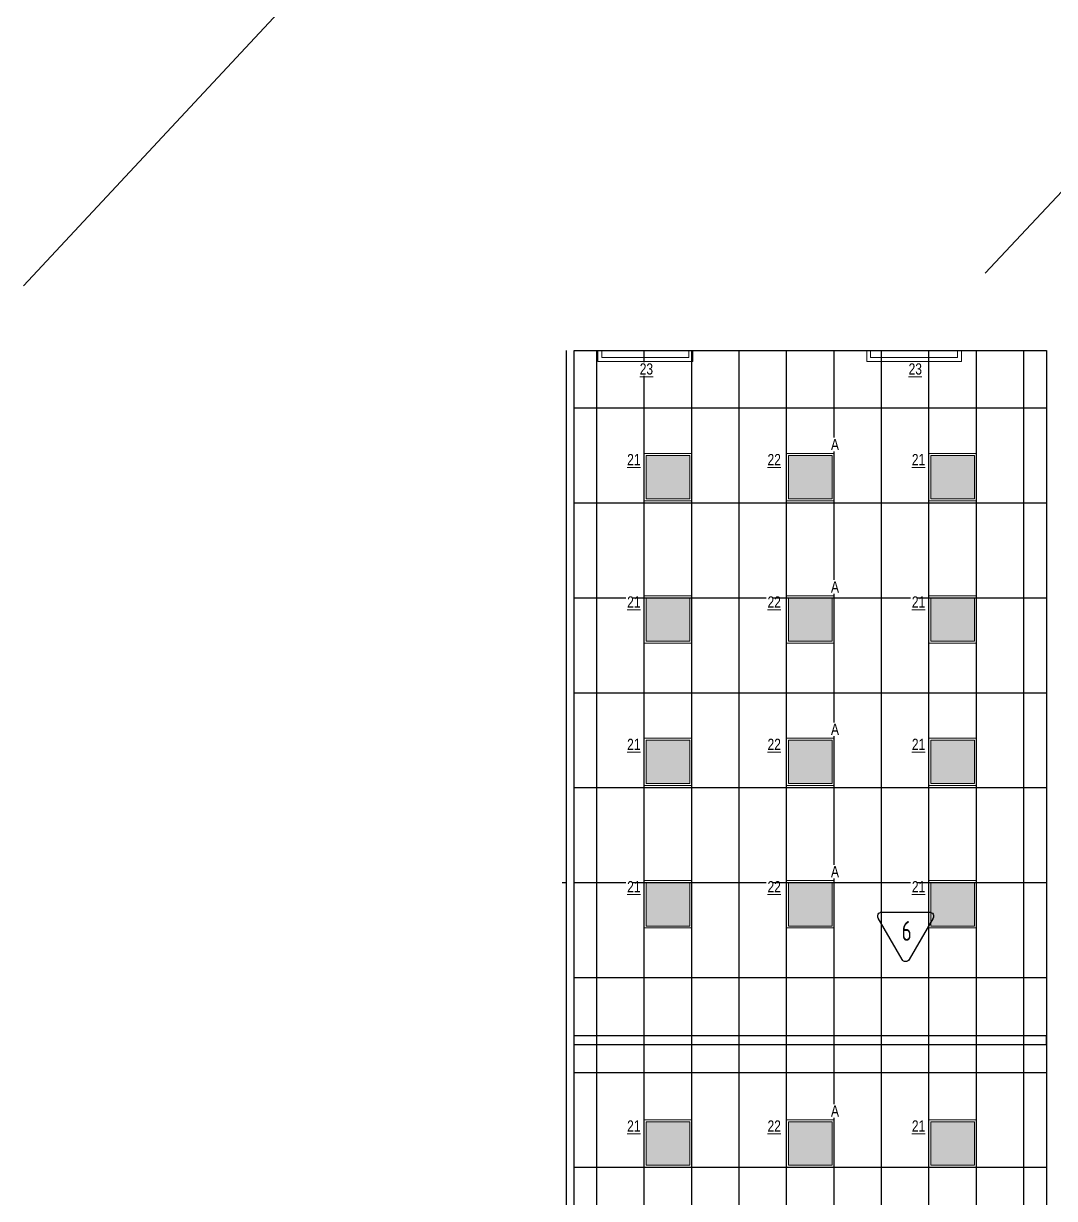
# Model space of a CAD drawing. Header units: millimetres. Extents: x -547274 to 397870, y -45599 to 141350.
# Drawn here: x 194899 to 207936, y 71146 to 86001 of the extents above; entities that cross this region are included whole.
import ezdxf

# ---------------------------------------------------------------- set-up
doc = ezdxf.new("R2010")
doc.units = ezdxf.units.MM
for name, color, linetype, lineweight in [('_ЭОМ_ОБЩ_Освещение_текст тип светильника', 172, 'Continuous', 50), ('_ЭОМ_светильник А', 1, 'Continuous', 35), ('_ЭОМ_светильник Р', 4, 'Continuous', 35), ('АР_Маркер экспликации', 239, 'Continuous', 13), ('АР_Потолки_Штриховка', 252, 'Continuous', 0), ('АР_тонкая линия', 250, 'Continuous', 0)]:
    doc.layers.add(name, color=color, linetype=linetype, lineweight=lineweight)
doc.layers.add('Штриховка в сечении', color=7, linetype='Continuous')
doc.styles.add('ISOCPEUR', font='isocpeur.ttf', dxfattribs={"height": 799.9999999999999})
doc.styles.add('ГОСТ', font='cad.shx', dxfattribs={"width": 0.8})

# ---------------------------------------------------------------- blocks, each defined once
blk = doc.blocks.new('A$Cbdfa4545')
at = {"layer": 'АР_тонкая линия', "ltscale": 100}
blk.add_line((18350.94000110985, -35012.42855522729), (6318.623558140651, -47915.00000000588), dxfattribs=at)
blk.add_lwpolyline([(18478.62926937669, -47754.99613795045), (23133.80499407754, -42790.68553678031)], dxfattribs=at)
blk = doc.blocks.new('RVE-SLIM-PRIME-595')
at = {"layer": 'Штриховка в сечении', "lineweight": 9, "ltscale": 1000, "true_color": 0xf8f6b0, "transparency": 33554636}
h = blk.add_hatch(color=51, dxfattribs=at)
h.dxf.hatch_style = 1
h.paths.add_polyline_path([(274.9999999999999, 275), (-275, 275), (-275, -274.9999999999999), (275, -274.9999999999999)])
at = {"color": 0, "linetype": 'ByBlock', "lineweight": -2, "ltscale": 40}
for points in [[(300, -300), (-300, -300), (-300, 300), (300, 300)], [(275, -275), (-275, -275), (-275, 275), (275, 275)]]:
    blk.add_lwpolyline(points, close=True, dxfattribs=at)
blk = doc.blocks.new('Кососвет')
at = {"color": 0, "linetype": 'ByBlock', "lineweight": -2, "ltscale": 40}
for points in [[(-600, 26.38208023784682), (600, 26.38208023784682), (600, -111.2262301087801)], [(-600, 26.38208023784682), (-600, -111.2262301087801)], [(-600, -111.2262301087801), (-550, -111.2262301087801)], [(-550, -23.61791976216773), (550, -23.61791976216773)], [(-550, -111.2262301087801), (-550, -23.61791976216773)], [(600, -111.2262301087801), (550, -111.2262301087801), (550, -23.61791976216773)]]:
    blk.add_lwpolyline(points, dxfattribs=at)

msp = doc.modelspace()

# ---------------------------------------------------------------- hatches: boundary and pattern name
at = {"layer": 'АР_Потолки_Штриховка', "ltscale": 100, "true_color": 0xf8f6b0}
h = msp.add_hatch(color=51, dxfattribs=at)
h.dxf.hatch_style = 1
h.paths.add_polyline_path([(202773.1145433905, 79990.66795773573), (203323.1145433905, 79990.66795773573), (203323.1145433905, 80540.66795773573), (202773.1145433905, 80540.66795773573)])
h = msp.add_hatch(color=51, dxfattribs=at)
h.dxf.hatch_style = 1
h.paths.add_polyline_path([(204573.1145433905, 79990.66795773577), (205123.1145433905, 79990.66795773577), (205123.1145433905, 80540.66795773577), (204573.1145433905, 80540.66795773577)])
h = msp.add_hatch(color=51, dxfattribs=at)
h.dxf.hatch_style = 1
h.paths.add_polyline_path([(206373.1145433905, 79990.66795773582), (206923.1145433905, 79990.66795773582), (206923.1145433905, 80540.66795773582), (206373.1145433905, 80540.66795773582)])
h = msp.add_hatch(color=51, dxfattribs=at)
h.dxf.hatch_style = 1
h.paths.add_polyline_path([(202773.1145433905, 78190.66795773571), (203323.1145433905, 78190.66795773571), (203323.1145433905, 78740.66795773571), (202773.1145433905, 78740.66795773571)])
h = msp.add_hatch(color=51, dxfattribs=at)
h.dxf.hatch_style = 1
h.paths.add_polyline_path([(204573.1145433905, 78190.66795773576), (205123.1145433905, 78190.66795773576), (205123.1145433905, 78740.66795773576), (204573.1145433905, 78740.66795773576)])
h = msp.add_hatch(color=51, dxfattribs=at)
h.dxf.hatch_style = 1
h.paths.add_polyline_path([(206373.1145433905, 78190.6679577358), (206923.1145433905, 78190.6679577358), (206923.1145433905, 78740.6679577358), (206373.1145433905, 78740.6679577358)])
h = msp.add_hatch(color=51, dxfattribs=at)
h.dxf.hatch_style = 1
h.paths.add_polyline_path([(202773.1145433906, 76390.66795773573), (203323.1145433906, 76390.66795773573), (203323.1145433906, 76940.66795773573), (202773.1145433906, 76940.66795773573)])
h = msp.add_hatch(color=51, dxfattribs=at)
h.dxf.hatch_style = 1
h.paths.add_polyline_path([(204573.1145433906, 76390.66795773577), (205123.1145433906, 76390.66795773577), (205123.1145433906, 76940.66795773577), (204573.1145433906, 76940.66795773577)])
h = msp.add_hatch(color=51, dxfattribs=at)
h.dxf.hatch_style = 1
h.paths.add_polyline_path([(206373.1145433906, 76390.66795773582), (206923.1145433906, 76390.66795773582), (206923.1145433906, 76940.66795773582), (206373.1145433906, 76940.66795773582)])
h = msp.add_hatch(color=51, dxfattribs=at)
h.dxf.hatch_style = 1
h.paths.add_polyline_path([(202773.1145433906, 74590.66795773571), (203323.1145433906, 74590.66795773571), (203323.1145433906, 75140.66795773571), (202773.1145433906, 75140.66795773571)])
h = msp.add_hatch(color=51, dxfattribs=at)
h.dxf.hatch_style = 1
h.paths.add_polyline_path([(204573.1145433906, 74590.66795773576), (205123.1145433906, 74590.66795773576), (205123.1145433906, 75140.66795773576), (204573.1145433906, 75140.66795773576)])
h = msp.add_hatch(color=51, dxfattribs=at)
h.dxf.hatch_style = 1
h.paths.add_polyline_path([(206373.1145433906, 74590.6679577358), (206923.1145433906, 74590.6679577358), (206923.1145433906, 75140.6679577358), (206373.1145433906, 75140.6679577358)])
h = msp.add_hatch(color=51, dxfattribs=at)
h.dxf.hatch_style = 1
h.paths.add_polyline_path([(202773.1145433907, 71565.68245835249), (203323.1145433907, 71565.68245835249), (203323.1145433907, 72115.68245835249), (202773.1145433907, 72115.68245835249)])
h = msp.add_hatch(color=51, dxfattribs=at)
h.dxf.hatch_style = 1
h.paths.add_polyline_path([(204573.1145433907, 71565.68245835253), (205123.1145433907, 71565.68245835253), (205123.1145433907, 72115.68245835253), (204573.1145433907, 72115.68245835253)])
h = msp.add_hatch(color=51, dxfattribs=at)
h.dxf.hatch_style = 1
h.paths.add_polyline_path([(206373.1145433907, 71565.68245835257), (206923.1145433907, 71565.68245835257), (206923.1145433907, 72115.68245835257), (206373.1145433907, 72115.68245835257)])

# ---------------------------------------------------------------- linework, layer by layer
for points in [[(201760.6145433905, 81866.06276563797), (201760.6145433905, 64795.68245835247)], [(202148.1145433905, 64795.68245835247), (202148.1145433905, 81866.06276563797)], [(202748.1145433905, 64795.68245835247), (202748.1145433905, 81866.06276563797)], [(203348.1145433905, 64795.68245835247), (203348.1145433905, 81866.06276563797)], [(203948.1145433905, 64795.68245835247), (203948.1145433905, 81866.06276563797)], [(204548.1145433905, 64795.68245835247), (204548.1145433905, 81866.06276563797)], [(205148.1145433905, 64795.68245835247), (205148.1145433905, 81866.06276563797)], [(205748.1145433905, 64795.68245835247), (205748.1145433905, 81866.06276563797)], [(206348.1145433905, 64795.68245835247), (206348.1145433905, 81866.06276563797)], [(206948.1145433905, 64795.68245835247), (206948.1145433905, 81866.06276563797)], [(207548.1145433905, 64795.68245835247), (207548.1145433905, 81866.06276563797)], [(201860.6017162759, 81140.68245835247), (207835.6145433901, 81140.68245835263)], [(201860.6026591572, 79940.68245835247), (207835.6145433902, 79940.68245835263)], [(201860.6036020386, 78740.68245835247), (207835.6145433902, 78740.68245835263)], [(201860.6045449199, 77540.68245835247), (207835.6145433902, 77540.68245835263)], [(201860.6054878012, 76340.68245835247), (207835.6145433903, 76340.68245835263)], [(201710.6145433902, 75140.68245835247), (201760.6145433905, 75140.68245835247)], [(201860.6064306825, 75140.68245835247), (207835.6145433903, 75140.68245835263)], [(201860.6073735638, 73940.68245835247), (207835.6145433903, 73940.68245835263)], [(201860.6080381535, 73094.86266032982), (207835.6145433906, 73094.86266032982), (207835.6145433906, 73201.86266033027), (201860.60795408, 73201.86266033027)], [(201860.6083164451, 72740.68245835247), (207835.6145433903, 72740.68245835263)], [(201860.6092593264, 71540.68245835247), (207835.6145433904, 71540.68245835263)]]:
    msp.add_lwpolyline(points)
msp.add_lwpolyline([(201860.6011463196, 81866.06276563797), (207835.6145433905, 81866.06276563797), (207835.6145433905, 64795.68245835247), (201860.6145433905, 64795.68245835247)], close=True)
msp.add_lwpolyline([(205750.0002677694, 74765.65831331033), (206356.2182084987, 74765.6583133101, -0.5773494962845065), (206399.5194576156, 74690.65855061446), (206096.4105730991, 74165.65856240629, -0.5773541042744643), (206009.8077450876, 74165.65856240629), (205706.6990831239, 74690.65816514296, -0.5773491286020777), (205750.0002677694, 74765.65831331033, -1.710881644036777e-06)], format="xyb")
at = {"layer": 'АР_Потолки_Штриховка', "color": 18, "lineweight": 18, "ltscale": 100, "true_color": 0x000000}
for points in [[(203348.1145433909, 74565.66795773567), (202748.1145433909, 74565.66795773567), (202748.1145433909, 75165.66795773567), (203348.1145433909, 75165.66795773567)], [(205148.1145433909, 74565.66795773567), (204548.1145433909, 74565.66795773567), (204548.1145433909, 75165.66795773567), (205148.1145433909, 75165.66795773567)], [(206948.1145433909, 74565.66795773573), (206348.1145433909, 74565.66795773573), (206348.1145433909, 75165.66795773573), (206948.1145433909, 75165.66795773573)], [(203323.1145433909, 74590.66795773567), (202773.1145433909, 74590.66795773567), (202773.1145433909, 75140.66795773567), (203323.1145433909, 75140.66795773567)], [(205123.1145433909, 74590.66795773567), (204573.1145433909, 74590.66795773567), (204573.1145433909, 75140.66795773567), (205123.1145433909, 75140.66795773567)], [(206923.1145433909, 74590.66795773573), (206373.1145433909, 74590.66795773573), (206373.1145433909, 75140.66795773573), (206923.1145433909, 75140.66795773573)], [(203348.1145433905, 71540.68245835249), (202748.1145433905, 71540.68245835249), (202748.1145433905, 72140.68245835249), (203348.1145433905, 72140.68245835249)], [(203323.1145433905, 71565.68245835249), (202773.1145433905, 71565.68245835249), (202773.1145433905, 72115.68245835249), (203323.1145433905, 72115.68245835249)], [(205148.1145433905, 71540.68245835254), (204548.1145433905, 71540.68245835254), (204548.1145433905, 72140.68245835254), (205148.1145433905, 72140.68245835254)], [(205123.1145433905, 71565.68245835254), (204573.1145433905, 71565.68245835254), (204573.1145433905, 72115.68245835254), (205123.1145433905, 72115.68245835254)], [(206948.1145433905, 71540.6824583526), (206348.1145433905, 71540.6824583526), (206348.1145433905, 72140.6824583526), (206948.1145433905, 72140.6824583526)], [(206923.1145433905, 71565.6824583526), (206373.1145433905, 71565.6824583526), (206373.1145433905, 72115.6824583526), (206923.1145433905, 72115.6824583526)]]:
    msp.add_lwpolyline(points, close=True, dxfattribs=at)
at = {"layer": 'АР_Потолки_Штриховка', "color": 18, "ltscale": 100, "true_color": 0x000000}
for points in [[(203348.1145433907, 71540.68245835249), (202748.1145433907, 71540.68245835249), (202748.1145433907, 72140.68245835249), (203348.1145433907, 72140.68245835249)], [(203323.1145433907, 71565.68245835249), (202773.1145433907, 71565.68245835249), (202773.1145433907, 72115.68245835249), (203323.1145433907, 72115.68245835249)], [(205148.1145433907, 71540.68245835253), (204548.1145433907, 71540.68245835253), (204548.1145433907, 72140.68245835253), (205148.1145433907, 72140.68245835253)], [(205123.1145433907, 71565.68245835253), (204573.1145433907, 71565.68245835253), (204573.1145433907, 72115.68245835253), (205123.1145433907, 72115.68245835253)], [(206948.1145433907, 71540.68245835257), (206348.1145433907, 71540.68245835257), (206348.1145433907, 72140.68245835257), (206948.1145433907, 72140.68245835257)], [(206923.1145433907, 71565.68245835257), (206373.1145433907, 71565.68245835257), (206373.1145433907, 72115.68245835257), (206923.1145433907, 72115.68245835257)]]:
    msp.add_lwpolyline(points, close=True, dxfattribs=at)

# ---------------------------------------------------------------- block references
at = {"layer": '_ЭОМ_светильник А', "color": 18, "lineweight": 18, "ltscale": 100, "true_color": 0x000000}
for p in [(204848.1145433905, 80265.66795773579), (204848.1145433905, 78465.66795773573), (204848.1145433905, 76665.66795773579), (204848.1145433909, 74865.66795773573), (204848.1145433903, 71840.68245835266)]:
    msp.add_blockref('RVE-SLIM-PRIME-595', p, dxfattribs=at)
at = {"layer": '_ЭОМ_светильник Р', "color": 18, "lineweight": 18, "ltscale": 100, "true_color": 0x000000, "rotation": 180}
for p in [(202760.6145433903, 81754.83653552928), (206160.6145433903, 81754.83653552928)]:
    msp.add_blockref('Кососвет', p, dxfattribs=at)
at = {"layer": '_ЭОМ_светильник Р', "color": 18, "lineweight": 18, "ltscale": 100, "true_color": 0x000000}
for p in [(203048.1145433905, 80265.66795773573), (206648.1145433905, 80265.66795773584), (203048.1145433905, 78465.66795773567), (206648.1145433905, 78465.66795773579), (203048.1145433905, 76665.66795773573), (206648.1145433905, 76665.66795773584), (203048.1145433909, 74865.66795773567), (206648.1145433909, 74865.66795773579), (203048.1145433903, 71840.6824583526), (206648.1145433903, 71840.68245835272)]:
    msp.add_blockref('RVE-SLIM-PRIME-595', p, dxfattribs=at)
at = {"layer": 'АР_Маркер экспликации', "ltscale": 100}
msp.add_blockref('A$Cbdfa4545', (188580.552935419, 130600.6824583525), dxfattribs=at)

# ---------------------------------------------------------------- texts
at = {"insert": (206003.692505897, 74653.57627779117), "char_height": 250, "width": 294.3337657886732, "attachment_point": 1, "style": 'ISOCPEUR'}
msp.add_mtext('{\\W0.7;6}', dxfattribs=at)

# ---------------------------------------------------------------- next in the draw order: texts
at = {"layer": '_ЭОМ_ОБЩ_Освещение_текст тип светильника', "color": 18, "lineweight": 18, "ltscale": 40, "true_color": 0x000000, "char_height": 142.1875, "width": 55.871829552576, "attachment_point": 1, "style": 'ГОСТ', "bg_fill": 3, "box_fill_scale": 1.1, "bg_fill_color": 256, "bg_fill_transparency": 0}
for s, insert in [('{\\L23}', (202690.7529665219, 81704.5380451682)), ('{\\L23}', (206090.7529665221, 81704.5380451682)), ('{\\L21}', (202531.7320312898, 80558.08929252568)), ('{\\L22}', (204306.9247305942, 80558.08929252574)), ('{\\L21}', (206131.7320312898, 80558.0892925258)), ('{\\L21}', (202531.7320312898, 78758.08929252562)), ('{\\L22}', (204306.9247305942, 78758.08929252568)), ('{\\L21}', (206131.7320312898, 78758.08929252574)), ('{\\L21}', (202531.7320312898, 76958.08929252568)), ('{\\L22}', (204306.9247305942, 76958.08929252574)), ('{\\L21}', (206131.7320312898, 76958.0892925258)), ('{\\L21}', (202531.7320312901, 75158.08929252562)), ('{\\L22}', (204306.9247305946, 75158.08929252568)), ('{\\L21}', (206131.7320312901, 75158.08929252574)), ('{\\L21}', (202531.7320312895, 72133.10379314255)), ('{\\L22}', (204306.9247305942, 72133.1037931425)), ('{\\L21}', (206131.7320312895, 72133.10379314267))]:
    msp.add_mtext(s, dxfattribs=dict(at, insert=insert))
at = {"layer": '_ЭОМ_светильник А', "color": 18, "lineweight": 18, "ltscale": 100, "true_color": 0x000000, "char_height": 142.1875, "width": 86.04374658316377, "attachment_point": 1, "style": 'ГОСТ', "bg_fill": 3, "box_fill_scale": 1.1, "bg_fill_color": 256, "bg_fill_transparency": 0}
for insert in [(205109.1234390509, 80749.09010932171), (205109.1234390509, 78949.09010932165), (205109.1234390509, 77149.09010932171), (205109.1234390513, 75349.09010932165), (205109.1234390509, 72324.10460993847)]:
    msp.add_mtext('А', dxfattribs=dict(at, insert=insert))

doc.saveas('drawing.dxf')
